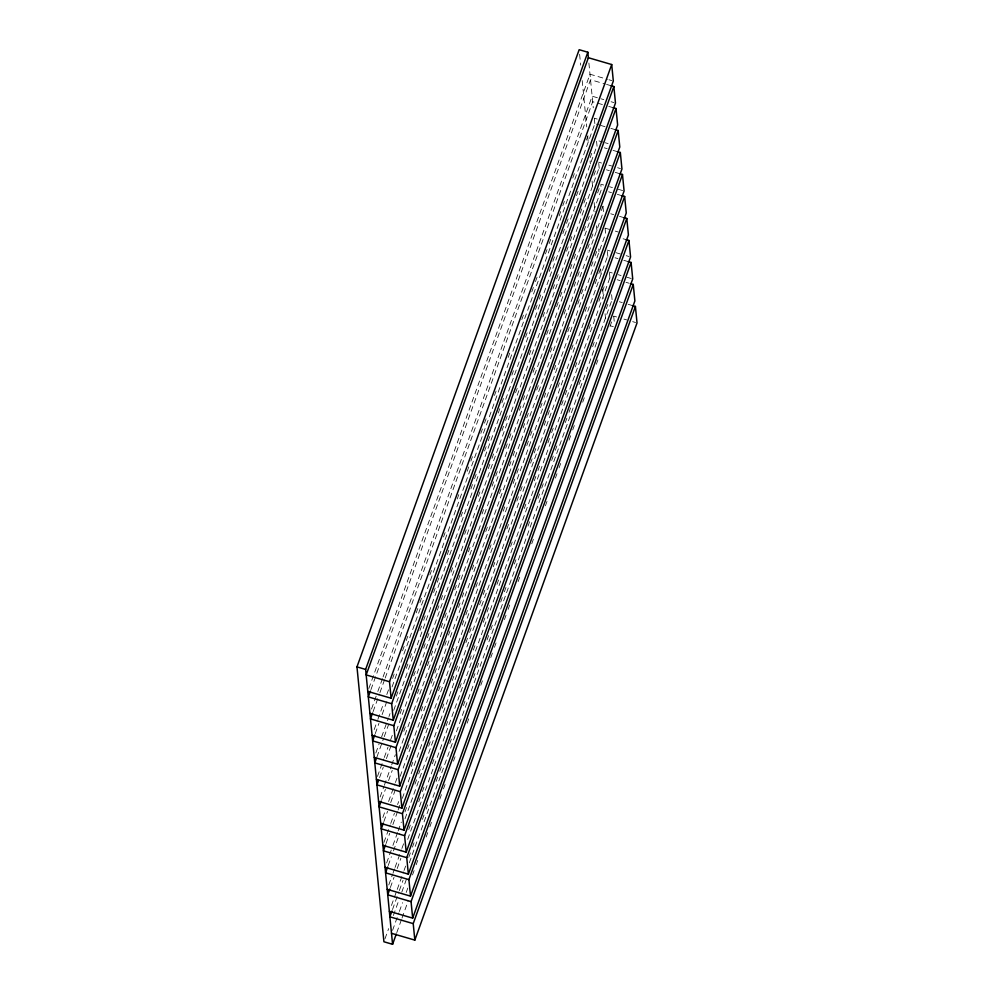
<?xml version="1.0" encoding="UTF-8"?>
<svg xmlns="http://www.w3.org/2000/svg" width="994" height="994" viewBox="0 0 994 994"><rect width="100%" height="100%" fill="white"/><g stroke="black" fill="none" stroke-linecap="round" stroke-linejoin="round"><path stroke-width="0.75" stroke-dasharray="4.97 3.73" d="M368.836 688.494L589.989 74.215L607.483 79.334M370.948 689.612L590.523 79.719L605.11 83.981M371.52 709.02L377.298 692.98M377.819 691.513L382.553 678.38M383.075 676.926L592.151 96.207L603.805 99.611M373.11 711.605L379.41 694.098M379.932 692.632L384.666 679.498M385.187 678.045L592.685 101.711L602.886 104.693M374.204 729.559L377.347 720.799M377.882 719.345L383.659 703.292M386.803 694.533L388.915 688.705M392.58 678.492L394.158 674.106M402.57 650.759L404.148 646.386M406.248 640.546L407.826 636.172M416.225 612.826L417.803 608.452M419.903 602.612L421.481 598.239M429.88 574.892L431.458 570.519M443.535 536.959L445.113 532.585M457.203 499.025L458.768 494.639M467.18 471.293L468.758 466.919M470.858 461.079L472.436 456.706M480.835 433.359L482.413 428.986M484.513 423.146L486.091 418.772M494.49 395.426L496.068 391.052M508.158 357.492L509.723 353.118M521.813 319.559L523.391 315.173M531.79 291.826L533.368 287.452M535.468 281.613L537.046 277.239M545.445 253.892L547.023 249.519M549.123 243.679L550.701 239.305M559.113 215.959L560.678 211.585M562.778 205.746L564.356 201.372M572.768 178.025L574.346 173.652M586.423 140.092L588.001 135.706M375.26 733.597L378.938 723.384M382.094 714.624L387.349 700.037M392.071 686.904L594.847 123.703L599.22 124.971M375.831 753.005L378.987 744.245M381.609 736.952L388.443 717.991M388.965 716.525L390.008 713.605M396.32 696.098L397.898 691.725M406.297 668.378L407.875 664.004M409.975 658.165L411.553 653.791M419.953 630.444L421.531 626.071M423.63 620.231L425.208 615.858M433.62 592.511L435.186 588.125M437.285 582.298L438.863 577.912M447.275 554.565L448.853 550.191M460.93 516.631L462.508 512.258M470.907 488.911L472.485 484.538M474.585 478.698L476.163 474.324M484.563 450.978L486.141 446.604M488.24 440.764L489.818 436.391M498.23 413.044L499.808 408.658M501.908 402.831L503.473 398.445M511.885 375.098L513.463 370.725M525.54 337.165L527.118 332.791M535.517 309.445L537.095 305.071M539.195 299.231L540.773 294.858M549.185 271.511L550.751 267.137M552.863 261.298L554.428 256.912M562.84 233.578L564.418 229.192M566.518 223.364L568.096 218.978M576.495 195.632L578.073 191.258M590.15 157.698L591.728 153.325M376.9 757.043L383.721 738.07M384.256 736.616L388.455 724.949M393.711 710.35L596.996 145.683M377.459 776.451L383.771 758.944M384.293 757.49L387.971 747.277M390.592 739.983L392.692 734.144M400.048 713.717L401.626 709.331M410.025 685.997L411.603 681.611M413.703 675.783L415.281 671.397M423.692 648.051L425.258 643.677M427.37 637.837L428.936 633.464M437.348 610.117L438.926 605.744M441.025 599.904L442.603 595.53M451.003 572.184L452.581 567.81M464.658 534.25L466.236 529.864M478.325 496.317L479.891 491.931M488.302 468.584L489.88 464.21M491.98 458.371L493.558 453.997M501.958 430.651L503.536 426.277M505.635 420.437L507.213 416.064M515.613 392.717L517.191 388.343M529.268 354.783L530.846 350.397M542.935 316.85L544.513 312.464M552.913 289.117L554.49 284.744M556.59 278.904L558.168 274.53M566.568 251.184L568.146 246.81M570.245 240.97L571.823 236.597M580.223 213.25L581.801 208.877M583.9 203.037L585.478 198.663M593.89 175.317L595.456 170.931M379.571 777.569L383.249 767.356M386.405 758.608L391.139 745.475M396.382 730.888L599.158 167.675M380.143 796.989L383.821 786.776M384.343 785.31L391.176 766.349M391.698 764.883L395.376 754.67M403.775 731.323L405.353 726.949M417.443 693.39L419.021 689.016M427.42 665.669L428.998 661.296M431.098 655.456L432.676 651.082M441.075 627.736L442.653 623.35M444.753 617.522L446.331 613.136M454.73 589.802L456.308 585.416M458.408 579.589L459.986 575.203M468.398 551.856L469.963 547.483M482.053 513.923L483.631 509.549M492.03 486.203L493.608 481.829M495.708 475.989L497.286 471.616M505.685 448.269L507.263 443.883M509.363 438.056L510.941 433.67M519.353 410.336L520.918 405.95M523.03 400.11L524.596 395.736M533.008 372.39L534.586 368.016M546.663 334.456L548.241 330.083M556.64 306.736L558.218 302.362M560.318 296.523L561.896 292.149M570.308 268.802L571.873 264.416M573.973 258.589L575.551 254.203M583.963 230.857L585.541 226.483M587.64 220.643L589.218 216.27M597.618 192.923L599.196 188.549M381.733 799.561L385.411 789.348M388.567 780.601L392.232 770.387M399.066 751.414L601.308 189.668L600.848 185.033M382.827 817.515L384.926 811.676M388.604 801.462L394.904 783.955M395.426 782.502L397.004 778.128M407.515 748.942L409.093 744.568M421.17 711.008L422.748 706.622M431.147 683.276L432.725 678.902M434.825 673.062L436.403 668.689M444.815 645.342L446.381 640.968M448.493 635.129L450.058 630.755M458.47 607.409L460.048 603.035M462.148 597.195L463.726 592.822M472.125 569.475L473.703 565.101M485.78 531.542L487.358 527.155M499.435 493.596L501.013 489.222M509.425 465.875L511.003 461.502M513.103 455.662L514.681 451.288M523.08 427.942L524.658 423.568M526.758 417.728L528.336 413.355M536.735 390.008L538.313 385.635M550.39 352.075L551.968 347.689M564.058 314.129L565.623 309.755M574.035 286.409L575.613 282.035M577.713 276.195L579.291 271.822M587.69 248.475L589.268 244.102M591.368 238.262L592.946 233.888M601.345 210.542L602.923 206.168L605.843 207.013M383.883 821.553L387.561 811.34M390.717 802.593L394.916 790.913M400.172 776.326L603.47 211.66M383.933 842.427L390.232 824.921M390.754 823.454L394.432 813.241M397.588 804.494L398.644 801.574M411.243 766.548L412.821 762.174M424.898 728.614L426.476 724.241M438.565 690.681L440.131 686.307M448.542 662.961L450.12 658.587M452.22 652.747L453.798 648.374M462.198 625.027L463.776 620.641M465.875 614.814L467.453 610.428M475.853 587.081L477.431 582.708M489.52 549.148L491.086 544.774M503.175 511.214L504.753 506.841M513.152 483.494L514.73 479.12M516.83 473.281L518.408 468.907M526.808 445.56L528.386 441.174M530.485 435.347L532.063 430.961M540.475 407.615L542.041 403.241M544.14 397.401L545.718 393.028M554.13 369.681L555.708 365.307M567.785 331.748L569.363 327.374M577.762 304.027L579.34 299.654M581.44 293.814L583.018 289.428M591.418 266.094L592.996 261.708M595.095 255.88L596.673 251.494M386.045 843.546L389.723 833.332M392.878 824.573L397.6 811.452M398.122 809.986L400.222 804.146M402.334 798.319L605.619 233.652M386.616 862.954L392.394 846.913M392.916 845.447L397.637 832.313M398.172 830.86L401.315 822.1M404.993 811.887L406.571 807.513M414.983 784.167L416.548 779.793M418.648 773.953L420.226 769.58M428.638 746.233L430.216 741.847M442.293 708.3L443.871 703.914M452.27 680.567L453.848 676.193M455.948 670.354L457.526 665.98M465.925 642.633L467.503 638.26M469.603 632.42L471.181 628.046M479.593 604.7L481.171 600.326M483.27 594.487L484.836 590.113M493.248 566.766L494.826 562.38M506.903 528.833L508.481 524.447M516.88 501.1L518.458 496.727M520.558 490.887L522.136 486.513M530.548 463.167L532.113 458.793M534.225 452.953L535.791 448.58M544.203 425.233L545.781 420.86M547.88 415.02L549.458 410.646M557.858 387.3L559.436 382.914M571.513 349.366L573.091 344.98M585.18 311.42L586.746 307.047M595.157 283.7L596.735 279.326M598.835 273.487L600.413 269.113M388.194 865.538L391.35 856.778M393.45 850.951L399.762 833.432M405.005 818.845L607.781 255.644M388.766 884.946L392.444 874.732M392.965 873.279L394.543 868.893M395.065 867.439L401.377 849.932M401.899 848.466L403.999 842.639M408.733 829.505L410.298 825.119M418.71 801.785L420.288 797.399M422.388 791.572L423.966 787.186M432.365 763.839L433.943 759.466M446.02 725.906L447.598 721.532M459.688 687.972L461.253 683.599M469.665 660.252L471.243 655.866M473.343 650.039L474.921 645.653M483.32 622.319L484.898 617.933M486.998 612.105L488.576 607.719M496.975 584.373L498.553 579.999M510.63 546.439L512.208 542.065M524.298 508.506L525.876 504.132M534.275 480.785L535.853 476.399M537.953 470.572L539.531 466.186M547.93 442.852L549.508 438.466M551.608 432.626L553.186 428.252M561.585 404.906L563.163 400.532M565.263 394.693L566.841 390.319M575.253 366.972L576.818 362.599M588.908 329.039L590.486 324.665M598.885 301.319L600.463 296.933M602.563 291.105L604.141 286.719M390.356 887.53L394.034 877.317M397.19 868.557L400.868 858.344M407.689 839.371L609.931 277.637M391.45 905.484L396.705 890.885M397.227 889.431L403.527 871.924M404.049 870.458L405.627 866.085M408.782 857.325L410.36 852.951M412.46 847.112L414.038 842.738M422.438 819.391L424.016 815.018M426.115 809.178L427.693 804.805M436.093 781.458L437.671 777.084M439.77 771.245L441.348 766.871M449.76 743.524L451.326 739.138M463.415 705.578L464.993 701.205M473.392 677.858L474.97 673.485M477.07 667.645L478.648 663.271M487.048 639.925L488.626 635.551M490.725 629.711L492.303 625.338M500.715 601.991L502.281 597.618M504.393 591.778L505.958 587.404M514.37 564.058L515.948 559.672M528.025 526.112L529.603 521.738M538.002 498.392L539.58 494.018M541.68 488.178L543.258 483.805M551.67 460.458L553.236 456.084M555.335 450.245L556.913 445.871M565.325 422.525L566.903 418.151M569.003 412.311L570.581 407.938M578.98 384.591L580.558 380.205M592.635 346.645L594.213 342.271M606.29 308.712L607.868 304.338M392.506 909.522L398.818 892.003M399.339 890.549L403.017 880.336M409.317 862.829L612.093 299.616M384.964 938.845L388.642 928.632M393.375 915.511L398.619 900.912M401.775 892.165L407.552 876.112M392.555 930.384L398.855 912.877M399.377 911.423L402.533 902.664M406.211 892.45L407.788 888.077M412.51 874.944L414.088 870.57M416.188 864.73L417.766 860.357M426.177 837.01L427.743 832.624M429.855 826.797L431.421 822.411M439.833 799.064L441.411 794.691M443.51 788.851L445.088 784.477M453.488 761.131L455.066 756.757M467.143 723.197L468.721 718.824M480.798 685.264L482.376 680.89M490.787 657.543L492.365 653.157M494.465 647.33L496.043 642.944M504.443 619.597L506.021 615.224M508.12 609.384L509.698 605.011M518.098 581.664L519.676 577.29M531.753 543.73L533.331 539.357M545.42 505.797L546.986 501.411M555.397 478.077L556.975 473.691M559.075 467.863L560.653 463.477M569.053 440.131L570.631 435.757M572.73 429.917L574.308 425.544M582.708 402.197L584.286 397.824M596.375 364.264L597.941 359.89M610.03 326.33L611.608 321.944M396.78 932.633L401.514 919.5M402.036 918.034L408.335 900.527M608.949 79.756L611.857 80.613M606.564 84.403L610.937 85.683M611.099 101.748L614.019 102.593M608.726 106.395L613.099 107.675M594.3 118.199L597.22 119.056M600.674 125.406L605.048 126.685M610.875 128.388L615.249 129.655M603.743 142.316L596.462 140.191L597.369 149.522M605.209 142.751L608.117 143.596M604.29 147.82L607.197 148.665M613.037 150.367L617.411 151.647M598.612 162.184L601.532 163.028M608.825 165.166L611.732 166.01M617.572 167.713L620.48 168.57M606.439 169.812L609.359 170.657M615.187 172.36L619.56 173.639M600.774 184.176L603.681 185.021M609.521 186.723L612.428 187.58M618.268 189.282L622.642 190.562M608.601 191.805L611.509 192.65M617.349 194.352L621.722 195.632M610.751 213.785L613.671 214.642M619.498 216.344L623.872 217.624M605.085 228.148L609.459 229.428M615.286 231.13L618.206 231.987M623.114 238.759L626.034 239.616M607.235 250.14L610.154 250.997M615.982 252.7L620.355 253.979M626.195 255.682L629.103 256.527M615.062 257.769L617.982 258.626M623.81 260.329L628.183 261.596M609.397 272.132L612.304 272.99M618.144 274.692L621.051 275.537M626.891 277.239L631.265 278.519M617.224 279.761L620.144 280.606M625.971 282.308L628.891 283.166M619.374 301.754L622.294 302.598M628.121 304.301L632.495 305.58M613.708 316.117L616.615 316.962M623.909 319.099L626.829 319.944M632.656 321.646L635.576 322.503M610.453 325.846L613.335 326.691M588.895 63.044L593.281 107.824M594.35 118.634L595.133 126.698M598.736 163.414L599.345 169.589M602.973 206.653L603.756 214.654M605.097 228.272L605.694 234.447M607.359 251.445L607.968 257.62M609.484 273.064L610.092 279.239M611.608 294.684L612.379 302.623M613.72 316.303L614.329 322.478M579.626 54.335L580.682 65.144M582.198 80.589L586.733 126.909M587.653 136.178L588.398 143.894M590.076 160.891L590.374 163.973M592.039 180.958L592.648 187.145M594.163 202.577L595.071 211.846M596.425 225.75L597.034 231.925M598.699 248.91L598.997 252.004M600.662 268.989L601.42 276.705M602.637 289.055L603.544 298.324M605.06 313.769L605.669 319.944"/><path stroke-width="1.49" d="M396.258 934.087L392.58 944.3L383.92 941.765L356.97 666.887L579.167 49.7L587.839 52.235L588.436 58.41M392.58 944.3L365.63 669.422L587.839 52.235M370.427 691.079L368.327 696.906L391.661 703.727L393.276 720.215L369.942 713.406M372.588 713.058L370.476 718.898L393.81 725.707L395.426 742.207L372.104 735.386M389.499 681.735L611.708 64.535L588.373 57.727L366.165 674.914L389.499 681.735L391.114 698.223L367.792 691.414M374.738 735.051L372.638 740.89L395.972 747.699L397.588 764.2L374.253 757.378M391.114 698.223L613.323 81.036L611.708 64.535M391.661 703.727L613.857 86.528L610.937 85.683M376.366 758.509L374.8 762.883L398.122 769.691L399.737 786.179L376.415 779.371M393.276 720.215L615.472 103.028L613.857 86.528M393.81 725.707L616.019 108.52L613.099 107.675M378.528 780.489L376.95 784.875L400.284 791.684L401.899 808.172L378.565 801.363M395.426 742.207L617.634 125.008L616.019 108.52M395.972 747.699L618.169 130.512L615.249 129.655M381.211 801.027L379.112 806.855L402.433 813.676L404.049 830.164L380.727 823.355M397.588 764.2L619.784 147L618.169 130.512M398.122 769.691L620.331 152.504L617.411 151.647M383.361 823.02L381.261 828.847L404.595 835.668L406.211 852.156L382.876 845.347M399.737 786.179L621.946 168.992L620.331 152.504M400.284 791.684L622.48 174.497L619.56 173.639M385.523 844.999L383.423 850.839L406.745 857.648L408.36 874.148L385.038 867.34M401.899 808.172L624.095 190.985L622.48 174.497M402.433 813.676L624.642 196.477L621.722 195.632M387.672 866.992L385.573 872.831L408.907 879.64L410.522 896.141L387.188 889.319M404.049 830.164L626.257 212.977L624.642 196.477M404.595 835.668L626.792 218.469L623.872 217.624M389.834 888.984L387.735 894.824L411.056 901.633L412.672 918.133L389.35 911.312M406.211 852.156L628.407 234.969L626.792 218.469M406.745 857.648L628.953 240.461L626.034 239.616M391.984 910.976L389.884 916.816L413.218 923.625L414.833 940.113L391.499 933.304M408.36 874.148L630.569 256.961L628.953 240.461M408.907 879.64L631.103 262.453L628.183 261.596M410.522 896.141L632.718 278.941L631.103 262.453M411.056 901.633L633.265 284.446L630.345 283.588M412.672 918.133L634.88 300.933L633.265 284.446M413.218 923.625L635.414 306.438L632.495 305.58M414.833 940.113L637.03 322.926L635.414 306.438M356.97 666.887L365.63 669.422"/></g></svg>
